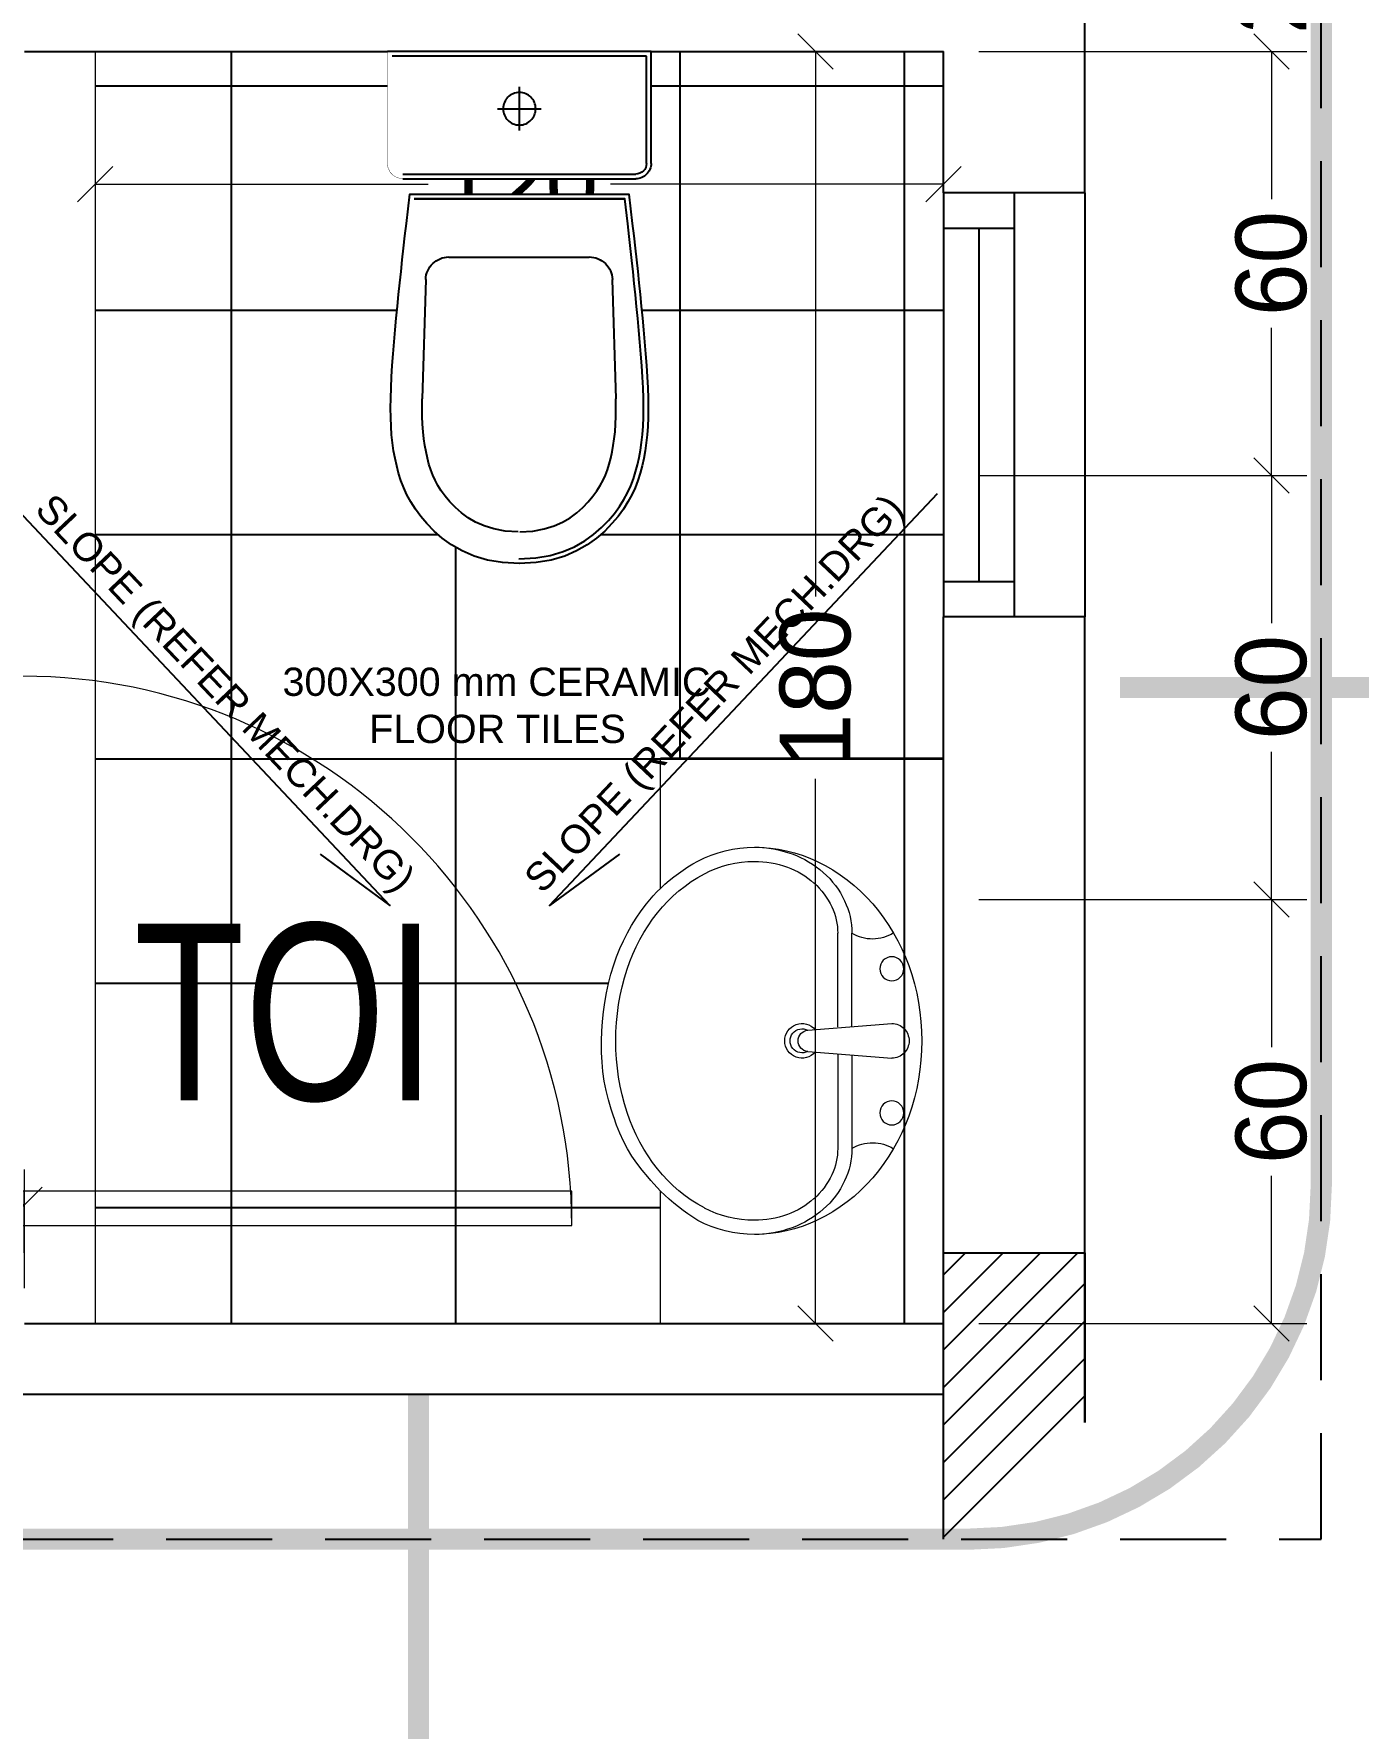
# Model space of a CAD drawing. Header units: centimetres. Extents: x 7997 to 116674, y 1017 to 13844.
# Drawn here: x 47229.8 to 47417.2, y 9260.9 to 9500.6 of the extents above; entities that cross this region are included whole.
import ezdxf
from ezdxf.xclip import XClip

# ---------------------------------------------------------------- set-up
doc = ezdxf.new("R2010")
doc.units = ezdxf.units.CM
doc.header["$LTSCALE"] = 200
doc.header["$XCLIPFRAME"] = 0
doc.header["$PDMODE"] = 2
for name, pattern in [('A-106-Typical Floor Plan$0$HIDDEN', [0.375, 0.25, -0.125]), ('CENTER2', [1.125, 0.75, -0.125, 0.125, -0.125]), ('DASHED', [0.75, 0.5, -0.25])]:
    doc.linetypes.add(name, pattern=pattern)
for name, color, linetype in [('A-DIM', 10, 'Continuous'), ('AXIS', 9, 'CENTER2'), ('BATH-FUR', 8, 'Continuous'), ('COL', 1, 'Continuous'), ('DIM', 11, 'Continuous'), ('SLOPE', 4, 'Continuous'), ('WINDOR', 6, 'Continuous'), ('wipeout', 85, 'Continuous'), ('Z-RUBBER', 8, 'Continuous')]:
    doc.layers.add(name, color=color, linetype=linetype)
for name, color, linetype, lineweight in [('FIXTURE', 6, 'Continuous', 13), ('HAT', 8, 'Continuous', 9), ('Layer1', 67, 'Continuous', 9), ('TEXT', 6, 'Continuous', 18), ('WALL', 3, 'Continuous', 25)]:
    doc.layers.add(name, color=color, linetype=linetype, lineweight=lineweight)
doc.styles.add('Style-Arial', font='arial.ttf')
doc.styles.add('style8', font='swisscl.ttf', dxfattribs={"width": 0.8})
doc.styles.add('T2', font='')
doc.styles.get('T2').set_extended_font_data('Elisia')
doc.dimstyles.new('NORMAL-1', dxfattribs={"dimtxt": 10, "dimasz": 5, "dimexe": 5, "dimexo": 5, "dimgap": 1, "dimtad": 0, "dimdec": 0, "dimdsep": 46, "dimtxsty": 'T2', "dimblk1": 'OBLIQUE', "dimblk2": 'OBLIQUE', "dimsah": 1, "dimcen": 0.09, "dimclrd": 4, "dimclre": 4, "dimclrt": 6, "dimadec": 0, "dimazin": 0, "dimtfac": 1, "dimtdec": 0, "dimtofl": 0, "dimtmove": 1, "dimatfit": 3, "dimldrblk": 'OPEN30', "dimfxl": 0, "dimtolj": 1, "dimtzin": 0, "dimlwd": 5, "dimlwe": 5, "dimarcsym": 0})

# ---------------------------------------------------------------- blocks, each defined once
blk = doc.blocks.new('_OBLIQUE')
at = {"color": 0, "linetype": 'ByBlock'}
blk.add_line((-0.5, -0.5), (0.5, 0.5), dxfattribs=at)
blk = doc.blocks.new('*D165')
at = {"layer": 'Defpoints', "color": 0, "transparency": 16777216}
for p in [(47358.5, 9517.94), (47358.5, 9498.14), (47404.9, 9498.14)]:
    blk.add_point(p, dxfattribs=at)
at = {"layer": 'HAT', "color": 4, "lineweight": 5, "transparency": 16777216}
for p, q in [((47404.9, 9517.94), (47404.9, 9522.94)), ((47363.5, 9517.94), (47409.9, 9517.94)), ((47363.5, 9498.14), (47409.9, 9498.14)), ((47404.9, 9498.14), (47404.9, 9493.14))]:
    blk.add_line(p, q, dxfattribs=at)
at = {"layer": 'HAT', "color": 4, "lineweight": 5, "transparency": 16777216, "xscale": 5, "yscale": 5, "zscale": 5}
for p, rotation in [((47404.9, 9517.94), 270), ((47404.9, 9498.14), 90)]:
    blk.add_blockref('_OBLIQUE', p, dxfattribs=dict(at, rotation=rotation))
at = {"layer": 'HAT', "color": 6, "transparency": 16777216, "insert": (47404.9, 9508.04), "char_height": 10, "attachment_point": 5, "rotation": 90, "style": 'T2'}
blk.add_mtext('\\A1;20', dxfattribs=at)
blk = doc.blocks.new('_Open30')
at = {"color": 0, "linetype": 'ByBlock', "lineweight": -2}
for p, q in [((-1, 0.268), (0, 0)), ((0, 0), (-1, -0.268)), ((0, 0), (-1, 0))]:
    blk.add_line(p, q, dxfattribs=at)
blk = doc.blocks.new('*D166')
at = {"layer": 'Defpoints', "color": 0, "transparency": 16777216}
for p in [(47358.5, 9498.14), (47358.5, 9438.14), (47404.9, 9438.14)]:
    blk.add_point(p, dxfattribs=at)
at = {"layer": 'HAT', "color": 4, "lineweight": 5, "transparency": 16777216}
for p, q in [((47363.5, 9498.14), (47409.9, 9498.14)), ((47404.9, 9498.14), (47404.9, 9477.23)), ((47404.9, 9438.14), (47404.9, 9459.04)), ((47363.5, 9438.14), (47409.9, 9438.14))]:
    blk.add_line(p, q, dxfattribs=at)
at = {"layer": 'HAT', "color": 4, "lineweight": 5, "transparency": 16777216, "xscale": 5, "yscale": 5, "zscale": 5}
for p, rotation in [((47404.9, 9498.14), 90), ((47404.9, 9438.14), 270)]:
    blk.add_blockref('_OBLIQUE', p, dxfattribs=dict(at, rotation=rotation))
at = {"layer": 'HAT', "color": 6, "transparency": 16777216, "insert": (47404.9, 9468.14), "char_height": 10, "attachment_point": 5, "rotation": 90, "style": 'T2'}
blk.add_mtext('\\A1;60', dxfattribs=at)
blk = doc.blocks.new('*D167')
at = {"layer": 'Defpoints', "color": 0, "transparency": 16777216}
for p in [(47358.5, 9438.14), (47358.5, 9378.14), (47404.9, 9378.14)]:
    blk.add_point(p, dxfattribs=at)
at = {"layer": 'HAT', "color": 4, "lineweight": 5, "transparency": 16777216}
for p, q in [((47363.5, 9438.14), (47409.9, 9438.14)), ((47404.9, 9438.14), (47404.9, 9417.23)), ((47404.9, 9378.14), (47404.9, 9399.04)), ((47363.5, 9378.14), (47409.9, 9378.14))]:
    blk.add_line(p, q, dxfattribs=at)
at = {"layer": 'HAT', "color": 4, "lineweight": 5, "transparency": 16777216, "xscale": 5, "yscale": 5, "zscale": 5}
for p, rotation in [((47404.9, 9438.14), 90), ((47404.9, 9378.14), 270)]:
    blk.add_blockref('_OBLIQUE', p, dxfattribs=dict(at, rotation=rotation))
at = {"layer": 'HAT', "color": 6, "transparency": 16777216, "insert": (47404.9, 9408.14), "char_height": 10, "attachment_point": 5, "rotation": 90, "style": 'T2'}
blk.add_mtext('\\A1;60', dxfattribs=at)
blk = doc.blocks.new('*D168')
at = {"layer": 'Defpoints', "color": 0, "transparency": 16777216}
for p in [(47358.5, 9378.14), (47358.5, 9318.14), (47404.9, 9318.14)]:
    blk.add_point(p, dxfattribs=at)
at = {"layer": 'HAT', "color": 4, "lineweight": 5, "transparency": 16777216}
for p, q in [((47363.5, 9378.14), (47409.9, 9378.14)), ((47404.9, 9378.14), (47404.9, 9357.23)), ((47404.9, 9318.14), (47404.9, 9339.04)), ((47363.5, 9318.14), (47409.9, 9318.14))]:
    blk.add_line(p, q, dxfattribs=at)
at = {"layer": 'HAT', "color": 4, "lineweight": 5, "transparency": 16777216, "xscale": 5, "yscale": 5, "zscale": 5}
for p, rotation in [((47404.9, 9378.14), 90), ((47404.9, 9318.14), 270)]:
    blk.add_blockref('_OBLIQUE', p, dxfattribs=dict(at, rotation=rotation))
at = {"layer": 'HAT', "color": 6, "transparency": 16777216, "insert": (47404.9, 9348.14), "char_height": 10, "attachment_point": 5, "rotation": 90, "style": 'T2'}
blk.add_mtext('\\A1;60', dxfattribs=at)
blk = doc.blocks.new('*D161')
at = {"layer": 'Defpoints', "color": 0, "transparency": 16777216}
for p in [(47238.5, 9498.14), (47358.5, 9498.14), (47358.5, 9479.37)]:
    blk.add_point(p, dxfattribs=at)
at = {"layer": 'HAT', "color": 4, "lineweight": 5, "transparency": 16777216}
for p, q in [((47238.5, 9493.14), (47238.5, 9474.37)), ((47358.5, 9493.14), (47358.5, 9474.37)), ((47238.5, 9479.37), (47285.59, 9479.37)), ((47358.5, 9479.37), (47311.4, 9479.37))]:
    blk.add_line(p, q, dxfattribs=at)
at = {"layer": 'HAT', "color": 4, "lineweight": 5, "transparency": 16777216, "xscale": 5, "yscale": 5, "zscale": 5, "rotation": 180}
blk.add_blockref('_OBLIQUE', (47238.5, 9479.37), dxfattribs=at)
at = {"layer": 'HAT', "color": 4, "lineweight": 5, "transparency": 16777216, "xscale": 5, "yscale": 5, "zscale": 5}
blk.add_blockref('_OBLIQUE', (47358.5, 9479.37), dxfattribs=at)
at = {"layer": 'HAT', "color": 6, "transparency": 16777216, "insert": (47298.5, 9479.37), "char_height": 10, "attachment_point": 5, "style": 'T2'}
blk.add_mtext('\\A1;120', dxfattribs=at)
blk = doc.blocks.new('*D162')
at = {"layer": 'Defpoints', "color": 0, "transparency": 16777216}
for p in [(47358.5, 9498.14), (47340.4, 9318.14), (47358.5, 9318.14)]:
    blk.add_point(p, dxfattribs=at)
at = {"layer": 'HAT', "color": 4, "lineweight": 5, "transparency": 16777216}
for p, q in [((47353.5, 9498.14), (47335.4, 9498.14)), ((47340.4, 9498.14), (47340.4, 9421.04)), ((47340.4, 9318.14), (47340.4, 9395.23)), ((47353.5, 9318.14), (47335.4, 9318.14))]:
    blk.add_line(p, q, dxfattribs=at)
at = {"layer": 'HAT', "color": 4, "lineweight": 5, "transparency": 16777216, "xscale": 5, "yscale": 5, "zscale": 5}
for p, rotation in [((47340.4, 9498.14), 90), ((47340.4, 9318.14), 270)]:
    blk.add_blockref('_OBLIQUE', p, dxfattribs=dict(at, rotation=rotation))
at = {"layer": 'HAT', "color": 6, "transparency": 16777216, "insert": (47340.4, 9408.14), "char_height": 10, "attachment_point": 5, "rotation": 90, "style": 'T2'}
blk.add_mtext('\\A1;180', dxfattribs=at)
blk = doc.blocks.new('*D164')
at = {"layer": 'Defpoints', "color": 0, "transparency": 16777216}
for p in [(47228.5, 9334.95), (47108.5, 9318.14), (47228.5, 9318.14)]:
    blk.add_point(p, dxfattribs=at)
at = {"layer": 'HAT', "color": 4, "lineweight": 5, "transparency": 16777216}
for p, q in [((47108.5, 9323.14), (47108.5, 9339.95)), ((47228.5, 9323.14), (47228.5, 9339.95)), ((47108.5, 9334.95), (47155.59, 9334.95)), ((47228.5, 9334.95), (47181.4, 9334.95))]:
    blk.add_line(p, q, dxfattribs=at)
at = {"layer": 'HAT', "color": 4, "lineweight": 5, "transparency": 16777216, "xscale": 5, "yscale": 5, "zscale": 5, "rotation": 180}
blk.add_blockref('_OBLIQUE', (47108.5, 9334.95), dxfattribs=at)
at = {"layer": 'HAT', "color": 4, "lineweight": 5, "transparency": 16777216, "xscale": 5, "yscale": 5, "zscale": 5}
blk.add_blockref('_OBLIQUE', (47228.5, 9334.95), dxfattribs=at)
at = {"layer": 'HAT', "color": 6, "transparency": 16777216, "insert": (47168.5, 9334.95), "char_height": 10, "attachment_point": 5, "style": 'T2'}
blk.add_mtext('\\A1;120', dxfattribs=at)
blk = doc.blocks.new('A$C397E50C8')
at = {"layer": 'Layer1', "color": 8}
for p, q in [((0.8, 0.514), (0.8, 0.114)), ((0.385, 0.3222), (0.3755, 0.441)), ((0.415, 0.3222), (0.4245, 0.441)), ((0.38, 0.3845), (0.2477, 0.3845)), ((0.42, 0.3845), (0.5523, 0.3845)), ((0.38, 0.3645), (0.2477, 0.3645)), ((0.42, 0.3645), (0.5523, 0.3645)), ((0, 0.114), (0.1875, 0.114)), ((0.6161, 0.114), (0.8, 0.114))]:
    blk.add_line(p, q, dxfattribs=at)
for centre in [(0.298, 0.441), (0.502, 0.441)]:
    blk.add_circle(centre, 0.017, dxfattribs=at)
for centre, radius, start, end in [((0.4, 0.1673), 0.3162, 90, 109.7015), ((0.4, 0.1673), 0.3162, 70.2985, 90), ((0.3861, 0.2061), 0.275, 109.7015, 130.8429), ((0.4, 0.441), 0.0245, 0, 180), ((0.4139, 0.2061), 0.275, 49.1571, 70.2985), ((0.1998, 0.4137), 0.0561, 328.5927, 32.0804), ((0.6002, 0.4137), 0.0561, 147.9196, 211.4073), ((0.3647, 0.2308), 0.2423, 130.8429, 154.3988), ((0.4353, 0.2308), 0.2423, 25.6012, 49.1571), ((0.2477, 0.2766), 0.1079, 90, 115.1324), ((0.5523, 0.2766), 0.1079, 64.8676, 90), ((0.2545, 0.2621), 0.1239, 115.1324, 138.557), ((0.2477, 0.2766), 0.0879, 90, 115.1324), ((0.5523, 0.2766), 0.0879, 64.8676, 90), ((0.5455, 0.2621), 0.1239, 41.443, 64.8676), ((0.2652, 0.2527), 0.1381, 138.557, 159.911), ((0.2545, 0.2621), 0.1039, 115.1324, 138.557), ((0.5455, 0.2621), 0.1039, 41.443, 64.8676), ((0.5348, 0.2527), 0.1381, 20.089, 41.443), ((0.3317, 0.2466), 0.2057, 154.3988, 180), ((0.2652, 0.2527), 0.1181, 138.557, 159.911), ((0.4, 0.314), 0.0245, 130.1483, 49.8517), ((0.4, 0.314), 0.017, 151.52, 28.48), ((0.4, 0.3234), 0.015, 184.5957, 355.4043), ((0.5348, 0.2527), 0.1181, 20.089, 41.443), ((0.4683, 0.2466), 0.2057, 0, 25.6012), ((0.2818, 0.2466), 0.1558, 159.911, 180), ((0.2818, 0.2466), 0.1358, 159.911, 180), ((0.5182, 0.2466), 0.1358, 0, 20.089), ((0.5182, 0.2466), 0.1558, 0, 20.089), ((0.298, 0.2466), 0.172, 180, 207.7048), ((0.298, 0.2466), 0.152, 180, 207.7048), ((0.502, 0.2466), 0.152, 332.2952, 0), ((0.502, 0.2466), 0.172, 332.2952, 0), ((0.3472, 0.2725), 0.2075, 207.7048, 231.7336), ((0.4528, 0.2725), 0.2075, 308.2664, 332.2952), ((0.39, 0.3175), 0.2871, 211.6966, 225.1435), ((0.4528, 0.2725), 0.2275, 315.8627, 332.2952), ((0.39, 0.3175), 0.2871, 225.1435, 230.6034), ((0.3792, 0.313), 0.2592, 231.7336, 251.9061), ((0.4208, 0.313), 0.2592, 288.0939, 308.2664), ((0.4528, 0.2725), 0.2275, 308.2664, 315.8627), ((0.3551, 0.2568), 0.2183, 227.5536, 253.317), ((0.4208, 0.313), 0.2792, 288.0939, 308.2664), ((0.39, 0.3175), 0.2871, 249.6954, 271.4336), ((0.4, 0.3768), 0.3263, 251.9061, 270), ((0.4, 0.3768), 0.3263, 270, 288.0939), ((0.4, 0.3768), 0.3463, 269.5314, 270), ((0.4, 0.3768), 0.3463, 270, 288.0939)]:
    blk.add_arc(centre, radius, start, end, dxfattribs=at)
blk = doc.blocks.new('CLOSET')
for points in [[(-2144343.9545, -2148345.497), (-2144343.7934, -2148345.4974), (-2144343.7873, -2148345.4993), (-2144343.7794, -2148345.505), (-2144343.7776, -2148345.508), (-2144343.7751, -2148345.515), (-2144343.7744, -2148345.5189), (-2144343.7744, -2148345.8484), (-2144343.7759, -2148345.8564), (-2144343.7786, -2148345.8613), (-2144343.7808, -2148345.8639), (-2144343.7831, -2148345.8657), (-2144343.7887, -2148345.8686), (-2144343.7919, -2148345.8699), (-2144343.7963, -2148345.8703), (-2144343.9545, -2148345.8703), (-2144343.9545, -2148345.5064)], [(-2144343.7525, -2148345.529), (-2144343.6907, -2148345.5216), (-2144343.6597, -2148345.5181), (-2144343.6433, -2148345.5164), (-2144343.6188, -2148345.5138), (-2144343.6024, -2148345.5122), (-2144343.5802, -2148345.51), (-2144343.5662, -2148345.5087), (-2144343.5443, -2148345.5068), (-2144343.5269, -2148345.5052), (-2144343.5042, -2148345.5036), (-2144343.4818, -2148345.5024), (-2144343.4616, -2148345.5017), (-2144343.4433, -2148345.5016), (-2144343.4304, -2148345.502), (-2144343.4241, -2148345.5022), (-2144343.4064, -2148345.5037), (-2144343.4006, -2148345.5043), (-2144343.3841, -2148345.5069), (-2144343.3682, -2148345.5103), (-2144343.3578, -2148345.513), (-2144343.3464, -2148345.5167), (-2144343.3403, -2148345.5191), (-2144343.331, -2148345.5231), (-2144343.3209, -2148345.5283), (-2144343.3093, -2148345.5352), (-2144343.3036, -2148345.5392), (-2144343.2967, -2148345.5442), (-2144343.2916, -2148345.5486), (-2144343.2841, -2148345.5554), (-2144343.276, -2148345.5631), (-2144343.2639, -2148345.5775), (-2144343.2521, -2148345.5953), (-2144343.2478, -2148345.6028), (-2144343.2424, -2148345.6158), (-2144343.239, -2148345.625), (-2144343.2361, -2148345.6348), (-2144343.234, -2148345.644), (-2144343.2331, -2148345.6494), (-2144343.2308, -2148345.6692), (-2144343.2303, -2148345.6868), (-2144343.2309, -2148345.7003), (-2144343.2319, -2148345.7114), (-2144343.2337, -2148345.7216), (-2144343.2349, -2148345.7287), (-2144343.2385, -2148345.741), (-2144343.2421, -2148345.7512), (-2144343.2442, -2148345.7563), (-2144343.2497, -2148345.767), (-2144343.2521, -2148345.7723), (-2144343.2594, -2148345.7837), (-2144343.2683, -2148345.7954), (-2144343.2781, -2148345.8063), (-2144343.2916, -2148345.819), (-2144343.2991, -2148345.825), (-2144343.3105, -2148345.833), (-2144343.3171, -2148345.8374), (-2144343.3272, -2148345.8428), (-2144343.3373, -2148345.8474), (-2144343.3526, -2148345.8529), (-2144343.363, -2148345.8559), (-2144343.3787, -2148345.8597), (-2144343.4006, -2148345.8633), (-2144343.4367, -2148345.8659), (-2144343.4639, -2148345.8659), (-2144343.4943, -2148345.8646), (-2144343.5186, -2148345.863), (-2144343.5436, -2148345.861), (-2144343.5774, -2148345.8579), (-2144343.6106, -2148345.8546), (-2144343.627, -2148345.8529), (-2144343.6559, -2148345.8499), (-2144343.6729, -2148345.848), (-2144343.6936, -2148345.8457), (-2144343.7223, -2148345.8421), (-2144343.7525, -2148345.8386), (-2144343.7525, -2148345.5476)]]:
    blk.add_wipeout(points).dxf.layer = 'wipeout'
at = {"color": 8, "ltscale": 0.001, "const_width": 0.000508}
for points in [[(-2144343.9545, -2148345.497), (-2144343.7963, -2148345.497), (-2144343.7906, -2148345.4978), (-2144343.7839, -2148345.5008), (-2144343.7794, -2148345.505), (-2144343.7759, -2148345.5111), (-2144343.7744, -2148345.5189), (-2144343.7744, -2148345.8484), (-2144343.7759, -2148345.8564), (-2144343.7786, -2148345.8613), (-2144343.7808, -2148345.8639), (-2144343.7854, -2148345.8674), (-2144343.7919, -2148345.8699), (-2144343.7963, -2148345.8703), (-2144343.9545, -2148345.8703), (-2144343.9545, -2148345.497)], [(-2144343.7525, -2148345.529), (-2144343.7525, -2148345.8386), (-2144343.6515, -2148345.8504), (-2144343.5858, -2148345.857), (-2144343.5269, -2148345.8624), (-2144343.4865, -2148345.865), (-2144343.4464, -2148345.866), (-2144343.421, -2148345.8651), (-2144343.4006, -2148345.8633), (-2144343.3787, -2148345.8597), (-2144343.363, -2148345.8559), (-2144343.3475, -2148345.8513), (-2144343.3323, -2148345.8451), (-2144343.3171, -2148345.8374), (-2144343.3039, -2148345.8286), (-2144343.2944, -2148345.8213), (-2144343.2832, -2148345.8114), (-2144343.2731, -2148345.8011), (-2144343.2635, -2148345.7896), (-2144343.2552, -2148345.7777), (-2144343.2442, -2148345.7563), (-2144343.24, -2148345.7461), (-2144343.2349, -2148345.7289), (-2144343.2313, -2148345.7076), (-2144343.2305, -2148345.693), (-2144343.2302, -2148345.6806), (-2144343.231, -2148345.6647), (-2144343.2331, -2148345.6494), (-2144343.2349, -2148345.6387), (-2144343.2406, -2148345.6197), (-2144343.2507, -2148345.5979), (-2144343.2639, -2148345.5775), (-2144343.276, -2148345.5631), (-2144343.2887, -2148345.5511), (-2144343.3036, -2148345.5392), (-2144343.3145, -2148345.5319), (-2144343.3272, -2148345.5248), (-2144343.3424, -2148345.5182), (-2144343.3526, -2148345.5147), (-2144343.3714, -2148345.5096), (-2144343.3877, -2148345.5063), (-2144343.4043, -2148345.5039), (-2144343.4304, -2148345.502), (-2144343.4518, -2148345.5015), (-2144343.4713, -2148345.5019), (-2144343.4922, -2148345.5028), (-2144343.5042, -2148345.5036), (-2144343.5223, -2148345.5049), (-2144343.5662, -2148345.5087), (-2144343.5942, -2148345.5114), (-2144343.6224, -2148345.5142), (-2144343.6515, -2148345.5172), (-2144343.6907, -2148345.5216), (-2144343.7525, -2148345.529)]]:
    blk.add_lwpolyline(points, dxfattribs=at)
at = {"layer": 'BATH-FUR', "color": 8, "linetype": 'Continuous'}
for p, q in [((-2144343.9545, -2148345.8703), (-2144343.9545, -2148345.497)), ((-2144343.9479, -2148345.8638), (-2144343.9479, -2148345.5036)), ((-2144343.781, -2148345.5189), (-2144343.781, -2148345.8484)), ((-2144343.7744, -2148345.5189), (-2144343.7744, -2148345.8484)), ((-2144343.7459, -2148345.5348), (-2144343.7459, -2148345.8328)), ((-2144343.6319, -2148345.5514), (-2144343.4631, -2148345.5464)), ((-2144343.6637, -2148345.5842), (-2144343.6637, -2148345.7825)), ((-2144343.8736, -2148345.6527), (-2144343.8736, -2148345.7146)), ((-2144343.9045, -2148345.6837), (-2144343.8426, -2148345.6837)), ((-2144343.6319, -2148345.8153), (-2144343.4631, -2148345.8203)), ((-2144343.7963, -2148345.8638), (-2144343.9479, -2148345.8638)), ((-2144343.7963, -2148345.8703), (-2144343.9545, -2148345.8703))]:
    blk.add_line(p, q, dxfattribs=at)
for points in [[(-2144343.23, -2148345.6841), (-2144343.2313, -2148345.66), (-2144343.2349, -2148345.6387), (-2144343.2406, -2148345.6197), (-2144343.2478, -2148345.6028), (-2144343.2564, -2148345.5879), (-2144343.2659, -2148345.5747), (-2144343.276, -2148345.5631), (-2144343.2864, -2148345.553), (-2144343.2967, -2148345.5442), (-2144343.307, -2148345.5367), (-2144343.3171, -2148345.5302), (-2144343.3272, -2148345.5248), (-2144343.3373, -2148345.5202), (-2144343.3475, -2148345.5163), (-2144343.3578, -2148345.513), (-2144343.3682, -2148345.5103), (-2144343.3787, -2148345.5079), (-2144343.3895, -2148345.5059), (-2144343.4006, -2148345.5043), (-2144343.4121, -2148345.5031), (-2144343.4241, -2148345.5022), (-2144343.4367, -2148345.5017), (-2144343.4499, -2148345.5015), (-2144343.4639, -2148345.5017), (-2144343.4787, -2148345.5022), (-2144343.4943, -2148345.5029), (-2144343.5104, -2148345.504), (-2144343.5269, -2148345.5052), (-2144343.5436, -2148345.5066), (-2144343.5605, -2148345.5081), (-2144343.5774, -2148345.5097), (-2144343.5942, -2148345.5114), (-2144343.6106, -2148345.513), (-2144343.627, -2148345.5147), (-2144343.6433, -2148345.5164), (-2144343.6597, -2148345.5181), (-2144343.6764, -2148345.52), (-2144343.6936, -2148345.5219), (-2144343.7113, -2148345.524), (-2144343.7525, -2148345.529), (-2144343.7525, -2148345.8386), (-2144343.7113, -2148345.8436), (-2144343.6936, -2148345.8457), (-2144343.6764, -2148345.8476), (-2144343.6597, -2148345.8495), (-2144343.6433, -2148345.8512), (-2144343.627, -2148345.8529), (-2144343.6106, -2148345.8546), (-2144343.5942, -2148345.8562), (-2144343.5774, -2148345.8579), (-2144343.5605, -2148345.8595), (-2144343.5436, -2148345.861), (-2144343.5269, -2148345.8624), (-2144343.5104, -2148345.8636), (-2144343.4943, -2148345.8646), (-2144343.4787, -2148345.8654), (-2144343.4639, -2148345.8659), (-2144343.4499, -2148345.8661), (-2144343.4367, -2148345.8659), (-2144343.4241, -2148345.8654), (-2144343.4121, -2148345.8645), (-2144343.4006, -2148345.8633), (-2144343.3895, -2148345.8617), (-2144343.3787, -2148345.8597), (-2144343.3682, -2148345.8573), (-2144343.3578, -2148345.8546), (-2144343.3475, -2148345.8513), (-2144343.3373, -2148345.8474), (-2144343.3272, -2148345.8428), (-2144343.3171, -2148345.8374), (-2144343.307, -2148345.8309), (-2144343.2967, -2148345.8234), (-2144343.2864, -2148345.8146), (-2144343.276, -2148345.8045), (-2144343.2659, -2148345.7929), (-2144343.2564, -2148345.7797), (-2144343.2478, -2148345.7648), (-2144343.2406, -2148345.7479), (-2144343.2349, -2148345.7289), (-2144343.2313, -2148345.7076), (-2144343.23, -2148345.6835)], [(-2144343.2365, -2148345.6832), (-2144343.2378, -2148345.7069), (-2144343.2414, -2148345.7274), (-2144343.2468, -2148345.7457), (-2144343.2537, -2148345.7618), (-2144343.2619, -2148345.7762), (-2144343.2711, -2148345.7888), (-2144343.2808, -2148345.7999), (-2144343.2908, -2148345.8097), (-2144343.3008, -2148345.8182), (-2144343.3107, -2148345.8255), (-2144343.3204, -2148345.8317), (-2144343.3301, -2148345.8369), (-2144343.3398, -2148345.8414), (-2144343.3496, -2148345.8451), (-2144343.3596, -2148345.8482), (-2144343.3697, -2148345.8509), (-2144343.38, -2148345.8532), (-2144343.3906, -2148345.8552), (-2144343.4014, -2148345.8567), (-2144343.4127, -2148345.858), (-2144343.4245, -2148345.8588), (-2144343.4369, -2148345.8593), (-2144343.4499, -2148345.8595), (-2144343.4638, -2148345.8593), (-2144343.4785, -2148345.8589), (-2144343.4939, -2148345.8581), (-2144343.5099, -2148345.8571), (-2144343.5263, -2148345.8558), (-2144343.5431, -2148345.8544), (-2144343.5599, -2148345.8529), (-2144343.5768, -2148345.8513), (-2144343.5935, -2148345.8497), (-2144343.61, -2148345.848), (-2144343.6263, -2148345.8464), (-2144343.6426, -2148345.8447), (-2144343.659, -2148345.8429), (-2144343.6757, -2148345.8411), (-2144343.6928, -2148345.8392), (-2144343.7105, -2148345.8371), (-2144343.7459, -2148345.8328), (-2144343.7459, -2148345.5348)], [(-2144343.2749, -2148345.6822), (-2144343.276, -2148345.6638), (-2144343.2789, -2148345.6476), (-2144343.2832, -2148345.6338), (-2144343.2885, -2148345.6218), (-2144343.2947, -2148345.6112), (-2144343.3016, -2148345.6018), (-2144343.3092, -2148345.5933), (-2144343.3171, -2148345.5856), (-2144343.3251, -2148345.5789), (-2144343.3329, -2148345.5732), (-2144343.3404, -2148345.5685), (-2144343.3478, -2148345.5645), (-2144343.3552, -2148345.5612), (-2144343.3628, -2148345.5584), (-2144343.3708, -2148345.5559), (-2144343.3792, -2148345.5536), (-2144343.3881, -2148345.5517), (-2144343.3972, -2148345.55), (-2144343.4066, -2148345.5487), (-2144343.4165, -2148345.5476), (-2144343.427, -2148345.5469), (-2144343.4382, -2148345.5464), (-2144343.4631, -2148345.5463)], [(-2144343.2749, -2148345.6846), (-2144343.276, -2148345.7029), (-2144343.2789, -2148345.7191), (-2144343.2832, -2148345.7329), (-2144343.2885, -2148345.745), (-2144343.2947, -2148345.7555), (-2144343.3016, -2148345.7649), (-2144343.3092, -2148345.7734), (-2144343.3171, -2148345.7811), (-2144343.3251, -2148345.7879), (-2144343.3329, -2148345.7935), (-2144343.3404, -2148345.7982), (-2144343.3478, -2148345.8022), (-2144343.3552, -2148345.8055), (-2144343.3628, -2148345.8083), (-2144343.3708, -2148345.8108), (-2144343.3792, -2148345.8131), (-2144343.3881, -2148345.815), (-2144343.3972, -2148345.8167), (-2144343.4066, -2148345.818), (-2144343.4165, -2148345.8191), (-2144343.427, -2148345.8198), (-2144343.4382, -2148345.8203), (-2144343.4631, -2148345.8205)]]:
    blk.add_lwpolyline(points, dxfattribs=at)
blk.add_circle((-2144343.8736, -2148345.6838), 0.0231, dxfattribs=at)
for centre, radius, start, end in [((-2144343.6309, -2148345.5842), 0.0329, 91.6968, 180), ((-2144343.6309, -2148345.7825), 0.0329, 180, 268.3032), ((-2144343.7963, -2148345.8484), 0.0219, 270, 0), ((-2144343.7963, -2148345.8484), 0.0153, 270, 0)]:
    blk.add_arc(centre, radius, start, end, dxfattribs=at)
blk = doc.blocks.new('A$C414D25BB')
at = {"layer": 'Z-RUBBER', "ltscale": 0.05}
h = blk.add_hatch(dxfattribs=at)
h.set_pattern_fill('ANSI31', color=256, style=0)
h.set_pattern_definition([(45, (-21734.0303, -7392.24753), (-0.08838834765, 0.08838834765), [])])
h.paths.add_polyline_path([(0.114, 0.0618, -5.138733), (0.1155, 0.0618), (0.1155, 0.0603), (0.1162, 0.0603), (0.1155, 0.0581), (0.1162, 0.0581), (0.1147, 0.0556), (0.1132, 0.0581), (0.114, 0.0581), (0.1132, 0.0603), (0.114, 0.0603)])
at = {"layer": 'FIXTURE'}
for p, q in [((0.8572, 0.9156), (0.8572, 0.1156)), ((0.9072, 0.9156), (0.8572, 0.9156)), ((0.9072, 0.1156), (0.9072, 0.9156)), ((0.1072, 0.1156), (0.0722, 0.1156)), ((0.0722, 0.1156), (0.0722, 0.0156)), ((0.1072, 0.1156), (0.1072, 0.0616)), ((0.8572, 0.1156), (0.9072, 0.1156)), ((0.9072, 0.1156), (0.9472, 0.1156)), ((0.9072, 0.1156), (0.9072, 0.0616)), ((0.9472, 0.1156), (0.9472, 0.0156)), ((0.1192, 0.0616), (0.1072, 0.0616)), ((0.1122, 0.0616), (0.1222, 0.0616)), ((0.1222, 0.0616), (0.1222, 0.0156)), ((0.9072, 0.0616), (0.8972, 0.0616)), ((0.8972, 0.0616), (0.8972, 0.0156)), ((0.1222, 0.0156), (0.0722, 0.0156)), ((0.8972, 0.0156), (0.9472, 0.0156))]:
    blk.add_line(p, q, dxfattribs=at)
blk.add_lwpolyline([(0.9055, 0.0616), (0.904, 0.0616)], dxfattribs=at)
blk.add_arc((0.9072, 0.1156), 0.8, 90, 180, dxfattribs=at)
blk = doc.blocks.new('05-GF COLUMNS-Essa', base_point=(34188.06, 8657))
at = {"layer": 'COL', "ltscale": 0.05}
h = blk.add_hatch(dxfattribs=at)
h.set_pattern_fill('ANSI31', color=8, scale=30)
h.set_pattern_definition([(45, (-39757.2027, -54636.4848), (-2.65165043, 2.65165043), [])])
h.paths.add_polyline_path([(35208.06, 9347), (35228.06, 9347), (35228.06, 9287), (35208.06, 9287)])
at = {"layer": 'COL'}
blk.add_lwpolyline([(35208.06, 9347), (35228.06, 9347), (35228.06, 9287), (35208.06, 9287)], close=True, dxfattribs=at)
blk = doc.blocks.new('02-GROUND FLOOR PLAN-selattin', base_point=(28755.36, 25545.28))
at = {"layer": 'WALL'}
for p, q in [((28725.36, 24860.28), (28725.36, 24980.28)), ((28575.36, 24880.28), (28705.36, 24880.28)), ((28705.36, 24860.28), (28705.36, 24880.28)), ((28725.36, 24860.28), (28705.36, 24860.28)), ((28705.36, 24700.28), (28705.36, 24800.28)), ((28725.36, 24800.28), (28705.36, 24800.28)), ((28575.36, 24700.28), (28705.36, 24700.28)), ((28427.86, 24690.28), (28705.36, 24690.28)), ((28705.36, 24070.28), (28705.36, 24690.28))]:
    blk.add_line(p, q, dxfattribs=at)
at = {"layer": 'WALL', "ltscale": 150}
blk.add_line((28725.36, 24150.28), (28725.36, 24800.28), dxfattribs=at)
at = {"layer": 'WINDOR'}
for p, q in [((28705.36, 24860.28), (28705.36, 24800.28)), ((28715.36, 24860.28), (28715.36, 24800.28)), ((28725.36, 24860.28), (28725.36, 24800.28)), ((28705.36, 24855.28), (28715.36, 24855.28)), ((28710.36, 24855.28), (28710.36, 24805.28)), ((28705.36, 24805.28), (28715.36, 24805.28))]:
    blk.add_line(p, q, dxfattribs=at)
at = {"layer": 'WALL', "color": 0, "xscale": 97.1428572279331, "yscale": 97.1428572279331, "zscale": 97.1428572279331, "rotation": 270}
blk.add_blockref('A$C414D25BB', (28563.84, 24802.3), dxfattribs=at)
at = {"layer": 'WALL', "xscale": -99.99999999999999, "yscale": 99.99999999999999, "zscale": 99.99999999999999, "rotation": 270.0000002805219}
blk.add_blockref('A$C397E50C8', (28653.96, 24700.28), dxfattribs=at)
at = {"layer": 'TEXT', "style": 'style8'}
blk.add_text('TOI', height=25, dxfattribs=at).set_placement((28590.83, 24731.88))
at = {"layer": 'BATH-FUR', "xscale": -100.0000000000004, "yscale": 100.0000000000004, "zscale": 99.99999999999999, "rotation": 90}
blk.add_blockref('CLOSET', (-214805923.01, -214409515.17), dxfattribs=at)
at = {"color": 6, "ltscale": 2}
blk.add_blockref('05-GF COLUMNS-Essa', (27685.36, 24020.28), dxfattribs=at)

msp = doc.modelspace()

# ---------------------------------------------------------------- linework, layer by layer
at = {"layer": 'A-DIM', "color": 8, "linetype": 'Continuous'}
for p, q in [((47257.7627, 9318.138), (47257.7627, 9498.138)), ((47321.2627, 9398), (47321.2627, 9498.138)), ((47353.0127, 9318.138), (47353.0127, 9498.138)), ((47279.8416, 9493.25), (47238.4971, 9493.25)), ((47358.4971, 9493.25), (47317.1642, 9493.25)), ((47281.2105, 9461.5), (47238.4971, 9461.5)), ((47358.4971, 9461.5), (47315.8119, 9461.5)), ((47287.0898, 9429.75), (47238.4971, 9429.75)), ((47358.4971, 9429.75), (47309.9185, 9429.75)), ((47289.5127, 9318.138), (47289.5127, 9428.0063)), ((47358.4971, 9398), (47238.4971, 9398)), ((47311.1106, 9366.25), (47238.4971, 9366.25)), ((47318.4971, 9334.5), (47238.4971, 9334.5))]:
    msp.add_line(p, q, dxfattribs=at)
at = {"layer": 'AXIS', "linetype": 'Continuous', "ltscale": 0.5, "const_width": 3}
for points in [[(47472.674, 9408.138), (47383.4971, 9408.138)], [(47284.2384, 9233.6061), (47284.2384, 9308.138)]]:
    msp.add_lwpolyline(points, dxfattribs=at)
at = {"layer": 'DIM', "color": 0, "linetype": 'DASHED', "ltscale": 0.2, "const_width": 3}
msp.add_lwpolyline([(47118.5226, 9287.6111), (47361.9636, 9287.6111, 0.41421356), (47411.9636, 9337.6111), (47411.9636, 9698.5624, 0.41421356), (47361.9636, 9748.5624), (47118.5226, 9748.5624, 0.41421356), (47068.5226, 9698.5624), (47068.5226, 9337.6111, 0.41421356)], format="xyb", close=True, dxfattribs=at)
at = {"layer": 'HAT'}
msp.add_lwpolyline([(47358.4971, 9498.138), (47238.4971, 9498.138), (47238.4971, 9318.138), (47358.4971, 9318.138)], close=True, dxfattribs=at)
at = {"layer": 'SLOPE', "elevation": -0.0001}
for points in [[(47270.3285, 9384.5531), (47280.1998, 9377.2689), (47225.3254, 9435.6044)], [(47312.6632, 9384.5531), (47302.7919, 9377.2689), (47357.6663, 9435.6044)]]:
    msp.add_lwpolyline(points, dxfattribs=at)
at = {"layer": 'WALL', "color": 8, "linetype": 'A-106-Typical Floor Plan$0$HIDDEN', "ltscale": 0.3}
msp.add_lwpolyline([(47068.5226, 9287.6111), (47411.9636, 9287.6111), (47411.9636, 9748.5624), (47068.5226, 9748.5624)], close=True, dxfattribs=at)

# ---------------------------------------------------------------- texts
at = {"layer": 'TEXT', "extrusion": (1.73969e-05, -2.12882e-05, 1), "style": 'Style-Arial'}
msp.add_text('SLOPE (REFER MECH.DRG)', height=4, rotation=313.432649, dxfattribs=at).set_placement((47229.7745, 9433.1731, 0.6228))
at = {"layer": 'TEXT', "extrusion": (-1.73969e-05, -2.12882e-05, 1), "style": 'Style-Arial'}
msp.add_text('SLOPE (REFER MECH.DRG)', height=4, rotation=46.567351, dxfattribs=at).set_placement((47301.7418, 9378.8014, -1.0227))
at = {"layer": 'TEXT', "linetype": 'ByBlock', "insert": (47256.953, 9410.9549), "char_height": 4, "width": 76.178889, "attachment_point": 1, "style": 'Style-Arial'}
msp.add_mtext('\\pi8.03897;300X300 mm CERAMIC \\P\\pi20.29954;FLOOR TILES', dxfattribs=at)

# ---------------------------------------------------------------- dimensions: what is measured, and where the dimension line sits
at = {"layer": 'HAT'}
for base, p1, p2, picture, middle in [((47404.9029, 9498.138), (47358.4971, 9517.9434), (47358.4971, 9498.138), '*D165', (47404.9029, 9508.0407)), ((47340.3974, 9318.138), (47358.4971, 9498.138), (47358.4971, 9318.138), '*D162', (47340.3974, 9408.138)), ((47404.9029, 9438.138), (47358.4971, 9498.138), (47358.4971, 9438.138), '*D166', (47404.9029, 9468.138)), ((47404.9029, 9378.138), (47358.4971, 9438.138), (47358.4971, 9378.138), '*D167', (47404.9029, 9408.138)), ((47404.9029, 9318.138), (47358.4971, 9378.138), (47358.4971, 9318.138), '*D168', (47404.9029, 9348.138))]:
    dim = msp.add_linear_dim(base=base, p1=p1, p2=p2, angle=90, dimstyle='NORMAL-1', dxfattribs=at)
    dim.commit()
    dim.dimension.update_dxf_attribs({"geometry": picture, "text_midpoint": middle})
for base, p1, p2, picture, middle in [((47358.4971, 9479.3708), (47238.4971, 9498.138), (47358.4971, 9498.138), '*D161', (47298.4971, 9479.3708)), ((47228.4971, 9334.9541), (47108.4971, 9318.138), (47228.4971, 9318.138), '*D164', (47168.4971, 9334.9541))]:
    dim = msp.add_linear_dim(base=base, p1=p1, p2=p2, dimstyle='NORMAL-1', dxfattribs=at)
    dim.commit()
    dim.dimension.update_dxf_attribs({"geometry": picture, "text_midpoint": middle})

# ---------------------------------------------------------------- next in the draw order: block references
at = {"layer": 'DIM', "linetype": 'Continuous'}
ref = msp.add_blockref('02-GROUND FLOOR PLAN-selattin', (47408.4971, 10163.138), dxfattribs=at)
XClip(ref).set_block_clipping_path([(28465.3809853388, 24669.7506263485), (28708.8218992428, 24669.7506263485), (28758.8218992428, 24719.7506263485), (28758.8218992428, 25080.7018393491), (28708.8218992428, 25130.7018393491), (28465.3809853388, 25130.7018393491), (28415.3809853388, 25080.7018393491), (28415.3809853388, 24719.7506263485)])

doc.saveas('drawing.dxf')
